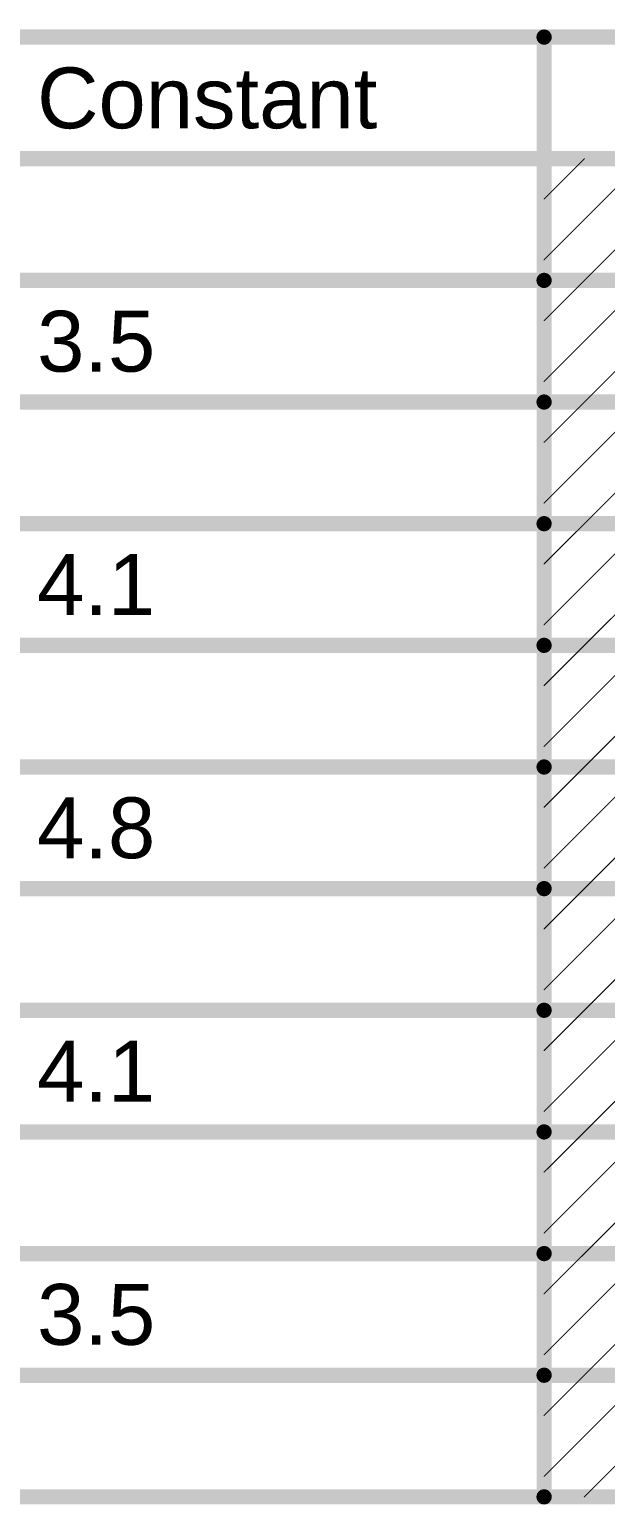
# Model space of a CAD drawing. Header units: inches. Extents: x -3 to 289, y -11 to 89.
# Drawn here: x 212.1 to 226.52, y 15.86 to 52.82 of the extents above; entities that cross this region are included whole.
import ezdxf

# ---------------------------------------------------------------- set-up
doc = ezdxf.new("R2010")
doc.units = ezdxf.units.IN
doc.layers.add('Fabrication', color=76, linetype='Continuous')
doc.styles.add('Arial', font='', dxfattribs={"height": 0.2})
doc.styles.get('Arial').set_extended_font_data('Arial')

msp = doc.modelspace()

# ---------------------------------------------------------------- linework, layer by layer
at = {"layer": 'Fabrication'}
for points in [[(138.138, 52.629, 0.381, 0.381, 0), (253.424, 52.629, 0.381, 0.381, 0)], [(224.984, 16.053, 0.381, 0.381, 0), (224.984, 52.629, 0.381, 0.381, 0)], [(138.138, 49.581, 0.381, 0.381, 0), (253.424, 49.581, 0.381, 0.381, 0)], [(224.984, 48.573, 0.0254, 0.0254, 0), (225.992, 49.581, 0.0254, 0.0254, 0)], [(224.984, 47.049, 0.0254, 0.0254, 0), (227.516, 49.581, 0.0254, 0.0254, 0)], [(225.992, 46.533, 0.0254, 0.0254, 0), (229.04, 49.581, 0.0254, 0.0254, 0)], [(210.509, 46.533, 0.381, 0.381, 0), (224.984, 46.533, 0.381, 0.381, 0)], [(224.984, 46.533, 0.381, 0.381, 0), (253.424, 46.533, 0.381, 0.381, 0)], [(224.984, 45.525, 0.0254, 0.0254, 0), (225.992, 46.533, 0.0254, 0.0254, 0)], [(224.984, 44.001, 0.0254, 0.0254, 0), (227.516, 46.533, 0.0254, 0.0254, 0)], [(225.992, 43.485, 0.0254, 0.0254, 0), (229.04, 46.533, 0.0254, 0.0254, 0)], [(210.509, 43.485, 0.381, 0.381, 0), (224.984, 43.485, 0.381, 0.381, 0)], [(224.984, 43.485, 0.381, 0.381, 0), (253.424, 43.485, 0.381, 0.381, 0)], [(224.984, 42.477, 0.0254, 0.0254, 0), (225.992, 43.485, 0.0254, 0.0254, 0)], [(224.984, 40.953, 0.0254, 0.0254, 0), (227.516, 43.485, 0.0254, 0.0254, 0)], [(225.992, 40.437, 0.0254, 0.0254, 0), (229.04, 43.485, 0.0254, 0.0254, 0)], [(210.509, 40.437, 0.381, 0.381, 0), (224.984, 40.437, 0.381, 0.381, 0)], [(224.984, 40.437, 0.381, 0.381, 0), (253.424, 40.437, 0.381, 0.381, 0)], [(224.984, 39.429, 0.0254, 0.0254, 0), (225.992, 40.437, 0.0254, 0.0254, 0)], [(224.984, 37.905, 0.0254, 0.0254, 0), (227.516, 40.437, 0.0254, 0.0254, 0)], [(225.992, 37.389, 0.0254, 0.0254, 0), (229.04, 40.437, 0.0254, 0.0254, 0)], [(210.509, 37.389, 0.381, 0.381, 0), (224.984, 37.389, 0.381, 0.381, 0)], [(224.984, 37.389, 0.381, 0.381, 0), (253.424, 37.389, 0.381, 0.381, 0)], [(224.984, 36.381, 0.0254, 0.0254, 0), (225.992, 37.389, 0.0254, 0.0254, 0)], [(224.984, 34.857, 0.0254, 0.0254, 0), (227.516, 37.389, 0.0254, 0.0254, 0)], [(225.992, 34.341, 0.0254, 0.0254, 0), (229.04, 37.389, 0.0254, 0.0254, 0)], [(210.509, 34.341, 0.381, 0.381, 0), (224.984, 34.341, 0.381, 0.381, 0)], [(224.984, 34.341, 0.381, 0.381, 0), (253.424, 34.341, 0.381, 0.381, 0)], [(224.984, 33.333, 0.0254, 0.0254, 0), (225.992, 34.341, 0.0254, 0.0254, 0)], [(224.984, 31.809, 0.0254, 0.0254, 0), (227.516, 34.341, 0.0254, 0.0254, 0)], [(225.992, 31.293, 0.0254, 0.0254, 0), (229.04, 34.341, 0.0254, 0.0254, 0)], [(210.509, 31.293, 0.381, 0.381, 0), (224.984, 31.293, 0.381, 0.381, 0)], [(224.984, 31.293, 0.381, 0.381, 0), (253.424, 31.293, 0.381, 0.381, 0)], [(224.984, 30.285, 0.0254, 0.0254, 0), (225.992, 31.293, 0.0254, 0.0254, 0)], [(224.984, 28.761, 0.0254, 0.0254, 0), (227.516, 31.293, 0.0254, 0.0254, 0)], [(225.992, 28.245, 0.0254, 0.0254, 0), (229.04, 31.293, 0.0254, 0.0254, 0)], [(210.509, 28.245, 0.381, 0.381, 0), (224.984, 28.245, 0.381, 0.381, 0)], [(224.984, 28.245, 0.381, 0.381, 0), (253.424, 28.245, 0.381, 0.381, 0)], [(224.984, 27.237, 0.0254, 0.0254, 0), (225.992, 28.245, 0.0254, 0.0254, 0)], [(224.984, 25.713, 0.0254, 0.0254, 0), (227.516, 28.245, 0.0254, 0.0254, 0)], [(225.992, 25.197, 0.0254, 0.0254, 0), (229.04, 28.245, 0.0254, 0.0254, 0)], [(210.509, 25.197, 0.381, 0.381, 0), (224.984, 25.197, 0.381, 0.381, 0)], [(224.984, 25.197, 0.381, 0.381, 0), (253.424, 25.197, 0.381, 0.381, 0)], [(224.984, 24.189, 0.0254, 0.0254, 0), (225.992, 25.197, 0.0254, 0.0254, 0)], [(224.984, 22.665, 0.0254, 0.0254, 0), (227.516, 25.197, 0.0254, 0.0254, 0)], [(225.992, 22.149, 0.0254, 0.0254, 0), (229.04, 25.197, 0.0254, 0.0254, 0)], [(210.509, 22.149, 0.381, 0.381, 0), (224.984, 22.149, 0.381, 0.381, 0)], [(224.984, 22.149, 0.381, 0.381, 0), (253.424, 22.149, 0.381, 0.381, 0)], [(224.984, 21.141, 0.0254, 0.0254, 0), (225.992, 22.149, 0.0254, 0.0254, 0)], [(224.984, 19.617, 0.0254, 0.0254, 0), (227.516, 22.149, 0.0254, 0.0254, 0)], [(225.992, 19.101, 0.0254, 0.0254, 0), (229.04, 22.149, 0.0254, 0.0254, 0)], [(210.509, 19.101, 0.381, 0.381, 0), (224.984, 19.101, 0.381, 0.381, 0)], [(224.984, 19.101, 0.381, 0.381, 0), (253.424, 19.101, 0.381, 0.381, 0)], [(224.984, 18.093, 0.0254, 0.0254, 0), (225.992, 19.101, 0.0254, 0.0254, 0)], [(224.984, 16.569, 0.0254, 0.0254, 0), (227.516, 19.101, 0.0254, 0.0254, 0)], [(225.992, 16.053, 0.0254, 0.0254, 0), (229.04, 19.101, 0.0254, 0.0254, 0)], [(210.509, 16.053, 0.381, 0.381, 0), (224.984, 16.053, 0.381, 0.381, 0)], [(224.984, 16.053, 0.381, 0.381, 0), (253.424, 16.053, 0.381, 0.381, 0)]]:
    msp.add_lwpolyline(points, format="xyseb", dxfattribs=at)
for points in [[(224.888, 52.629, 0.191, 0.191, 1), (225.079, 52.629, 0.191, 0.191, 1)], [(225.985, 49.581, 0.0127, 0.0127, 1), (225.998, 49.581, 0.0127, 0.0127, 1)], [(224.977, 48.573, 0.0127, 0.0127, 1), (224.99, 48.573, 0.0127, 0.0127, 1)], [(224.977, 47.049, 0.0127, 0.0127, 1), (224.99, 47.049, 0.0127, 0.0127, 1)], [(224.888, 46.533, 0.191, 0.191, 1), (225.079, 46.533, 0.191, 0.191, 1)], [(224.888, 46.533, 0.191, 0.191, 1), (225.079, 46.533, 0.191, 0.191, 1)], [(225.985, 46.533, 0.0127, 0.0127, 1), (225.998, 46.533, 0.0127, 0.0127, 1)], [(225.985, 46.533, 0.0127, 0.0127, 1), (225.998, 46.533, 0.0127, 0.0127, 1)], [(224.977, 45.525, 0.0127, 0.0127, 1), (224.99, 45.525, 0.0127, 0.0127, 1)], [(224.977, 44.001, 0.0127, 0.0127, 1), (224.99, 44.001, 0.0127, 0.0127, 1)], [(224.888, 43.485, 0.191, 0.191, 1), (225.079, 43.485, 0.191, 0.191, 1)], [(224.888, 43.485, 0.191, 0.191, 1), (225.079, 43.485, 0.191, 0.191, 1)], [(225.985, 43.485, 0.0127, 0.0127, 1), (225.998, 43.485, 0.0127, 0.0127, 1)], [(225.985, 43.485, 0.0127, 0.0127, 1), (225.998, 43.485, 0.0127, 0.0127, 1)], [(224.977, 42.477, 0.0127, 0.0127, 1), (224.99, 42.477, 0.0127, 0.0127, 1)], [(224.977, 40.953, 0.0127, 0.0127, 1), (224.99, 40.953, 0.0127, 0.0127, 1)], [(224.888, 40.437, 0.191, 0.191, 1), (225.079, 40.437, 0.191, 0.191, 1)], [(224.888, 40.437, 0.191, 0.191, 1), (225.079, 40.437, 0.191, 0.191, 1)], [(225.985, 40.437, 0.0127, 0.0127, 1), (225.998, 40.437, 0.0127, 0.0127, 1)], [(225.985, 40.437, 0.0127, 0.0127, 1), (225.998, 40.437, 0.0127, 0.0127, 1)], [(224.977, 39.429, 0.0127, 0.0127, 1), (224.99, 39.429, 0.0127, 0.0127, 1)], [(224.977, 37.905, 0.0127, 0.0127, 1), (224.99, 37.905, 0.0127, 0.0127, 1)], [(224.888, 37.389, 0.191, 0.191, 1), (225.079, 37.389, 0.191, 0.191, 1)], [(224.888, 37.389, 0.191, 0.191, 1), (225.079, 37.389, 0.191, 0.191, 1)], [(225.985, 37.389, 0.0127, 0.0127, 1), (225.998, 37.389, 0.0127, 0.0127, 1)], [(225.985, 37.389, 0.0127, 0.0127, 1), (225.998, 37.389, 0.0127, 0.0127, 1)], [(224.977, 36.381, 0.0127, 0.0127, 1), (224.99, 36.381, 0.0127, 0.0127, 1)], [(224.977, 34.857, 0.0127, 0.0127, 1), (224.99, 34.857, 0.0127, 0.0127, 1)], [(224.888, 34.341, 0.191, 0.191, 1), (225.079, 34.341, 0.191, 0.191, 1)], [(224.888, 34.341, 0.191, 0.191, 1), (225.079, 34.341, 0.191, 0.191, 1)], [(225.985, 34.341, 0.0127, 0.0127, 1), (225.998, 34.341, 0.0127, 0.0127, 1)], [(225.985, 34.341, 0.0127, 0.0127, 1), (225.998, 34.341, 0.0127, 0.0127, 1)], [(224.977, 33.333, 0.0127, 0.0127, 1), (224.99, 33.333, 0.0127, 0.0127, 1)], [(224.977, 31.809, 0.0127, 0.0127, 1), (224.99, 31.809, 0.0127, 0.0127, 1)], [(224.888, 31.293, 0.191, 0.191, 1), (225.079, 31.293, 0.191, 0.191, 1)], [(224.888, 31.293, 0.191, 0.191, 1), (225.079, 31.293, 0.191, 0.191, 1)], [(225.985, 31.293, 0.0127, 0.0127, 1), (225.998, 31.293, 0.0127, 0.0127, 1)], [(225.985, 31.293, 0.0127, 0.0127, 1), (225.998, 31.293, 0.0127, 0.0127, 1)], [(224.977, 30.285, 0.0127, 0.0127, 1), (224.99, 30.285, 0.0127, 0.0127, 1)], [(224.977, 28.761, 0.0127, 0.0127, 1), (224.99, 28.761, 0.0127, 0.0127, 1)], [(224.888, 28.245, 0.191, 0.191, 1), (225.079, 28.245, 0.191, 0.191, 1)], [(224.888, 28.245, 0.191, 0.191, 1), (225.079, 28.245, 0.191, 0.191, 1)], [(225.985, 28.245, 0.0127, 0.0127, 1), (225.998, 28.245, 0.0127, 0.0127, 1)], [(225.985, 28.245, 0.0127, 0.0127, 1), (225.998, 28.245, 0.0127, 0.0127, 1)], [(224.977, 27.237, 0.0127, 0.0127, 1), (224.99, 27.237, 0.0127, 0.0127, 1)], [(224.977, 25.713, 0.0127, 0.0127, 1), (224.99, 25.713, 0.0127, 0.0127, 1)], [(224.888, 25.197, 0.191, 0.191, 1), (225.079, 25.197, 0.191, 0.191, 1)], [(224.888, 25.197, 0.191, 0.191, 1), (225.079, 25.197, 0.191, 0.191, 1)], [(225.985, 25.197, 0.0127, 0.0127, 1), (225.998, 25.197, 0.0127, 0.0127, 1)], [(225.985, 25.197, 0.0127, 0.0127, 1), (225.998, 25.197, 0.0127, 0.0127, 1)], [(224.977, 24.189, 0.0127, 0.0127, 1), (224.99, 24.189, 0.0127, 0.0127, 1)], [(224.977, 22.665, 0.0127, 0.0127, 1), (224.99, 22.665, 0.0127, 0.0127, 1)], [(224.888, 22.149, 0.191, 0.191, 1), (225.079, 22.149, 0.191, 0.191, 1)], [(224.888, 22.149, 0.191, 0.191, 1), (225.079, 22.149, 0.191, 0.191, 1)], [(225.985, 22.149, 0.0127, 0.0127, 1), (225.998, 22.149, 0.0127, 0.0127, 1)], [(225.985, 22.149, 0.0127, 0.0127, 1), (225.998, 22.149, 0.0127, 0.0127, 1)], [(224.977, 21.141, 0.0127, 0.0127, 1), (224.99, 21.141, 0.0127, 0.0127, 1)], [(224.977, 19.617, 0.0127, 0.0127, 1), (224.99, 19.617, 0.0127, 0.0127, 1)], [(224.888, 19.101, 0.191, 0.191, 1), (225.079, 19.101, 0.191, 0.191, 1)], [(224.888, 19.101, 0.191, 0.191, 1), (225.079, 19.101, 0.191, 0.191, 1)], [(225.985, 19.101, 0.0127, 0.0127, 1), (225.998, 19.101, 0.0127, 0.0127, 1)], [(225.985, 19.101, 0.0127, 0.0127, 1), (225.998, 19.101, 0.0127, 0.0127, 1)], [(224.977, 18.093, 0.0127, 0.0127, 1), (224.99, 18.093, 0.0127, 0.0127, 1)], [(224.977, 16.569, 0.0127, 0.0127, 1), (224.99, 16.569, 0.0127, 0.0127, 1)], [(224.888, 16.053, 0.191, 0.191, 1), (225.079, 16.053, 0.191, 0.191, 1)], [(224.888, 16.053, 0.191, 0.191, 1), (225.079, 16.053, 0.191, 0.191, 1)], [(224.888, 16.053, 0.191, 0.191, 1), (225.079, 16.053, 0.191, 0.191, 1)], [(225.985, 16.053, 0.0127, 0.0127, 1), (225.998, 16.053, 0.0127, 0.0127, 1)]]:
    msp.add_lwpolyline(points, format="xyseb", close=True, dxfattribs=at)

# ---------------------------------------------------------------- texts
at = {"layer": 'Fabrication', "style": 'Arial'}
for s, p in [('Constant', (212.287, 50.343)), ('3.5', (212.287, 44.247)), ('4.1', (212.287, 38.151)), ('4.8', (212.287, 32.055)), ('4.1', (212.287, 25.959)), ('3.5', (212.287, 19.863))]:
    msp.add_text(s, height=1.524, dxfattribs=at).set_placement(p)

doc.saveas('drawing.dxf')
